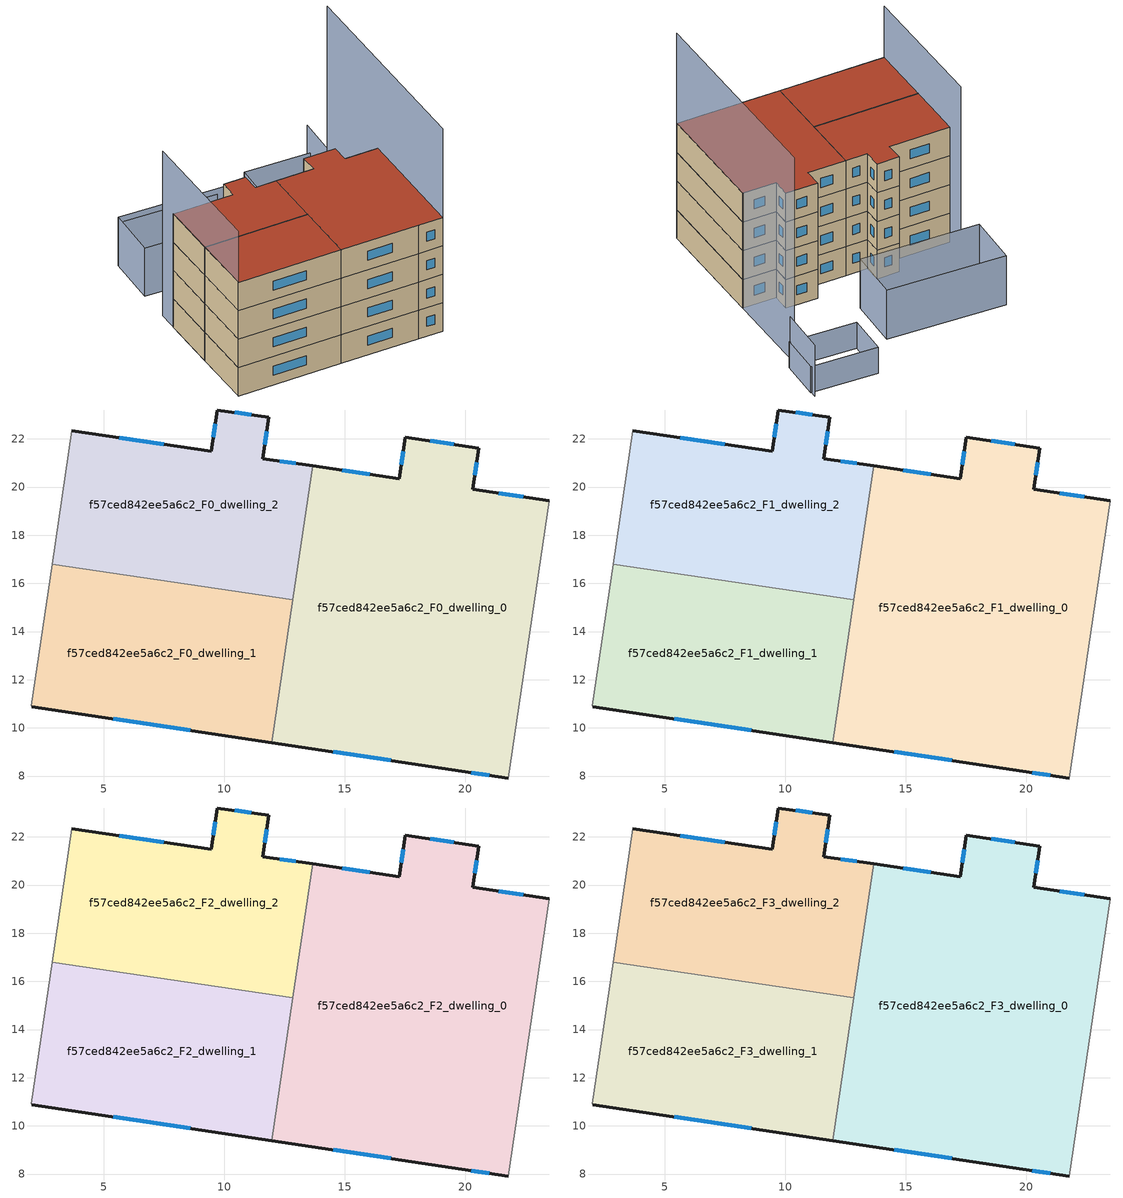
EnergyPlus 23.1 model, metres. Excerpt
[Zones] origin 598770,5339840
f57ced842ee5a6c2_F0_dwelling_0
 floor ground (EU_floor_Construction): 23.48,19.44 21.79,7.92 19.45,8.27 11.97,9.39 13.66,20.88 17.26,20.35 17.51,22.07 20.55,21.62 20.3,19.9 z0
 wall outside (EU_wall_Construction): 23.48,19.44 20.3,19.9 20.55,21.62 17.51,22.07 17.26,20.35 13.66,20.88 / 11.97,9.39 19.45,8.27 21.79,7.92 z0:3
 wall adiabatic (EU_wall_Construction): 21.79,7.92 23.48,19.44 z0:3
 wall to f57ced842ee5a6c2_F0_dwelling_1 (EU_wall_Construction): 12.84,15.32 11.97,9.39 z0:3
 wall to f57ced842ee5a6c2_F0_dwelling_2 (EU_wall_Construction): 13.66,20.88 12.84,15.32 z0:3
 window (EU_Window_Construction): 22.4,19.6 21.38,19.75 / 20.24,8.15 20.99,8.04 / 14.51,9.01 16.9,8.65 / 16.03,20.53 14.88,20.7 / 17.42,21.48 17.34,20.93 / 19.52,21.77 18.54,21.91 / 20.39,20.49 20.47,21.03 z1.02:1.98
f57ced842ee5a6c2_F0_dwelling_1
 floor ground (EU_floor_Construction): 12.84,15.32 11.97,9.39 1.99,10.89 1.98,10.92 2.85,16.79 z0
 wall outside (EU_wall_Construction): 1.99,10.89 11.97,9.39 z0:3
 wall adiabatic (EU_wall_Construction): 2.85,16.79 1.98,10.92 1.99,10.89 z0:3
 wall to f57ced842ee5a6c2_F0_dwelling_2 (EU_wall_Construction): 12.84,15.32 2.85,16.79 z0:3
 window (EU_Window_Construction): 5.39,10.38 8.57,9.9 z1.02:1.98
f57ced842ee5a6c2_F0_dwelling_2
 floor ground (EU_floor_Construction): 11.83,22.9 11.58,21.18 13.66,20.88 12.84,15.32 2.85,16.79 3.66,22.34 9.46,21.5 9.71,23.2 z0
 wall outside (EU_wall_Construction): 13.66,20.88 11.58,21.18 11.83,22.9 9.71,23.2 9.46,21.5 3.66,22.34 z0:3
 wall adiabatic (EU_wall_Construction): 3.66,22.34 2.85,16.79 z0:3
 window (EU_Window_Construction): 7.49,21.78 5.63,22.06 / 9.62,22.62 9.54,22.07 / 11.11,23 10.43,23.1 / 11.67,21.77 11.75,22.31 / 12.95,20.98 12.29,21.08 z1.02:1.98
f57ced842ee5a6c2_F1_dwelling_0
 floor to f57ced842ee5a6c2_F0_dwelling_0 (EU_floor_Construction): 23.48,19.44 21.79,7.92 19.45,8.27 11.97,9.39 13.66,20.88 17.26,20.35 17.51,22.07 20.55,21.62 20.3,19.9 z3
 wall outside (EU_wall_Construction): 23.48,19.44 20.3,19.9 20.55,21.62 17.51,22.07 17.26,20.35 13.66,20.88 / 11.97,9.39 19.45,8.27 21.79,7.92 z3:6
 wall adiabatic (EU_wall_Construction): 21.79,7.92 23.48,19.44 z3:6
 wall to f57ced842ee5a6c2_F1_dwelling_1 (EU_wall_Construction): 12.84,15.32 11.97,9.39 z3:6
 wall to f57ced842ee5a6c2_F1_dwelling_2 (EU_wall_Construction): 13.66,20.88 12.84,15.32 z3:6
 window (EU_Window_Construction): 22.4,19.6 21.38,19.75 / 20.24,8.15 20.99,8.04 / 14.51,9.01 16.9,8.65 / 16.03,20.53 14.88,20.7 / 17.42,21.48 17.34,20.93 / 19.52,21.77 18.54,21.91 / 20.39,20.49 20.47,21.03 z4.02:4.98
f57ced842ee5a6c2_F1_dwelling_1
 floor to f57ced842ee5a6c2_F0_dwelling_1 (EU_floor_Construction): 12.84,15.32 11.97,9.39 1.99,10.89 1.98,10.92 2.85,16.79 z3
 wall outside (EU_wall_Construction): 1.99,10.89 11.97,9.39 z3:6
 wall adiabatic (EU_wall_Construction): 2.85,16.79 1.98,10.92 1.99,10.89 z3:6
 wall to f57ced842ee5a6c2_F1_dwelling_2 (EU_wall_Construction): 12.84,15.32 2.85,16.79 z3:6
 window (EU_Window_Construction): 5.39,10.38 8.57,9.9 z4.02:4.98
f57ced842ee5a6c2_F1_dwelling_2
 floor to f57ced842ee5a6c2_F0_dwelling_2 (EU_floor_Construction): 11.83,22.9 11.58,21.18 13.66,20.88 12.84,15.32 2.85,16.79 3.66,22.34 9.46,21.5 9.71,23.2 z3
 wall outside (EU_wall_Construction): 13.66,20.88 11.58,21.18 11.83,22.9 9.71,23.2 9.46,21.5 3.66,22.34 z3:6
 wall adiabatic (EU_wall_Construction): 3.66,22.34 2.85,16.79 z3:6
 window (EU_Window_Construction): 7.49,21.78 5.63,22.06 / 9.62,22.62 9.54,22.07 / 11.11,23 10.43,23.1 / 11.67,21.77 11.75,22.31 / 12.95,20.98 12.29,21.08 z4.02:4.98
f57ced842ee5a6c2_F2_dwelling_0
 floor to f57ced842ee5a6c2_F1_dwelling_0 (EU_floor_Construction): 23.48,19.44 21.79,7.92 19.45,8.27 11.97,9.39 13.66,20.88 17.26,20.35 17.51,22.07 20.55,21.62 20.3,19.9 z6
 wall outside (EU_wall_Construction): 23.48,19.44 20.3,19.9 20.55,21.62 17.51,22.07 17.26,20.35 13.66,20.88 / 11.97,9.39 19.45,8.27 21.79,7.92 z6:9
 wall adiabatic (EU_wall_Construction): 21.79,7.92 23.48,19.44 z6:9
 wall to f57ced842ee5a6c2_F2_dwelling_1 (EU_wall_Construction): 12.84,15.32 11.97,9.39 z6:9
 wall to f57ced842ee5a6c2_F2_dwelling_2 (EU_wall_Construction): 13.66,20.88 12.84,15.32 z6:9
 window (EU_Window_Construction): 22.4,19.6 21.38,19.75 / 20.24,8.15 20.99,8.04 / 14.51,9.01 16.9,8.65 / 16.03,20.53 14.88,20.7 / 17.42,21.48 17.34,20.93 / 19.52,21.77 18.54,21.91 / 20.39,20.49 20.47,21.03 z7.02:7.98
f57ced842ee5a6c2_F2_dwelling_1
 floor to f57ced842ee5a6c2_F1_dwelling_1 (EU_floor_Construction): 12.84,15.32 11.97,9.39 1.99,10.89 1.98,10.92 2.85,16.79 z6
 wall outside (EU_wall_Construction): 1.99,10.89 11.97,9.39 z6:9
 wall adiabatic (EU_wall_Construction): 2.85,16.79 1.98,10.92 1.99,10.89 z6:9
 wall to f57ced842ee5a6c2_F2_dwelling_2 (EU_wall_Construction): 12.84,15.32 2.85,16.79 z6:9
 window (EU_Window_Construction): 5.39,10.38 8.57,9.9 z7.02:7.98
f57ced842ee5a6c2_F2_dwelling_2
 floor to f57ced842ee5a6c2_F1_dwelling_2 (EU_floor_Construction): 11.83,22.9 11.58,21.18 13.66,20.88 12.84,15.32 2.85,16.79 3.66,22.34 9.46,21.5 9.71,23.2 z6
 wall outside (EU_wall_Construction): 13.66,20.88 11.58,21.18 11.83,22.9 9.71,23.2 9.46,21.5 3.66,22.34 z6:9
 wall adiabatic (EU_wall_Construction): 3.66,22.34 2.85,16.79 z6:9
 window (EU_Window_Construction): 7.49,21.78 5.63,22.06 / 9.62,22.62 9.54,22.07 / 11.11,23 10.43,23.1 / 11.67,21.77 11.75,22.31 / 12.95,20.98 12.29,21.08 z7.02:7.98
f57ced842ee5a6c2_F3_dwelling_0
 floor to f57ced842ee5a6c2_F2_dwelling_0 (EU_floor_Construction): 23.48,19.44 21.79,7.92 19.45,8.27 11.97,9.39 13.66,20.88 17.26,20.35 17.51,22.07 20.55,21.62 20.3,19.9 z9
 wall outside (EU_wall_Construction): 23.48,19.44 20.3,19.9 20.55,21.62 17.51,22.07 17.26,20.35 13.66,20.88 / 11.97,9.39 19.45,8.27 21.79,7.92 z9:12
 wall adiabatic (EU_wall_Construction): 21.79,7.92 23.48,19.44 z9:12
 wall to f57ced842ee5a6c2_F3_dwelling_1 (EU_wall_Construction): 12.84,15.32 11.97,9.39 z9:12
 wall to f57ced842ee5a6c2_F3_dwelling_2 (EU_wall_Construction): 13.66,20.88 12.84,15.32 z9:12
 window (EU_Window_Construction): 22.4,19.6 21.38,19.75 / 20.24,8.15 20.99,8.04 / 14.51,9.01 16.9,8.65 / 16.03,20.53 14.88,20.7 / 17.42,21.48 17.34,20.93 / 19.52,21.77 18.54,21.91 / 20.39,20.49 20.47,21.03 z10.02:10.98
 roof outside (EU_roof_Construction): 21.79,7.92 23.48,19.44 20.3,19.9 20.55,21.62 17.51,22.07 17.26,20.35 13.66,20.88 11.97,9.39 19.45,8.27 z12
f57ced842ee5a6c2_F3_dwelling_1
 floor to f57ced842ee5a6c2_F2_dwelling_1 (EU_floor_Construction): 12.84,15.32 11.97,9.39 1.99,10.89 1.98,10.92 2.85,16.79 z9
 wall outside (EU_wall_Construction): 1.99,10.89 11.97,9.39 z9:12
 wall adiabatic (EU_wall_Construction): 2.85,16.79 1.98,10.92 1.99,10.89 z9:12
 wall to f57ced842ee5a6c2_F3_dwelling_2 (EU_wall_Construction): 12.84,15.32 2.85,16.79 z9:12
 window (EU_Window_Construction): 5.39,10.38 8.57,9.9 z10.02:10.98
 roof outside (EU_roof_Construction): 11.97,9.39 12.84,15.32 2.85,16.79 1.98,10.92 1.99,10.89 z12
f57ced842ee5a6c2_F3_dwelling_2
 floor to f57ced842ee5a6c2_F2_dwelling_2 (EU_floor_Construction): 11.83,22.9 11.58,21.18 13.66,20.88 12.84,15.32 2.85,16.79 3.66,22.34 9.46,21.5 9.71,23.2 z9
 wall outside (EU_wall_Construction): 13.66,20.88 11.58,21.18 11.83,22.9 9.71,23.2 9.46,21.5 3.66,22.34 z9:12
 wall adiabatic (EU_wall_Construction): 3.66,22.34 2.85,16.79 z9:12
 window (EU_Window_Construction): 7.49,21.78 5.63,22.06 / 9.62,22.62 9.54,22.07 / 11.11,23 10.43,23.1 / 11.67,21.77 11.75,22.31 / 12.95,20.98 12.29,21.08 z10.02:10.98
 roof outside (EU_roof_Construction): 12.84,15.32 13.66,20.88 11.58,21.18 11.83,22.9 9.71,23.2 9.46,21.5 3.66,22.34 2.85,16.79 z12
shading: 21.79,7.92 24.78,28.34 z0:21.4; 3.94,24.23 2.01,10.92 z0:17.4; 15.52,25.39 4.41,27.46 / 4.41,27.46 5.34,32.45 / 5.34,32.45 16.45,30.39 / 16.45,30.39 15.52,25.39 z0:5.1; 25.47,28.71 26.32,33.26 z0:5.3; 20,33.86 26.31,32.69 / 26.31,32.69 25.56,28.69 / 25.56,28.69 19.25,29.86 / 19.25,29.86 20,33.86 z0:2.7; 14.71,30.71 5.79,32.37 z0:4.5
[Building]
EU S2 Campaign: North Axis=0; Terrain=City; Solar Distribution=FullExterior
[Site:Location]
Vienna: Latitude=48; Longitude=16.5; Time Zone=1; Elevation=183
[SizingPeriod:WeatherFileDays]
AnnualSizingPeriod: Begin Month=1; Begin Day of Month=1; End Month=12; End Day of Month=31; Day of Week for Start Day=Monday; Use Weather File Daylight Saving Period=No; Use Weather File Rain and Snow Indicators=No
[MATERIAL]
EU_InternalMass_Material: Roughness=MediumRough; Thickness=0.1; Conductivity=1; Density=1800; Specific Heat=900; Thermal Absorptance=0.9; Solar Absorptance=0.7; Visible Absorptance=0.7
[MATERIAL:NOMASS] Roughness=MediumRough; Thermal Absorptance=0.9; Solar Absorptance=0.7; Visible Absorptance=0.7
Name | Thermal Resistance
EU_wall_NoMass | 0.942466
EU_roof_NoMass | 0.551687
EU_floor_NoMass | 0.66527
[WINDOWMATERIAL:SIMPLEGLAZINGSYSTEM]
EU_Window_SimpleGlazing: UFactor=2.03367; Solar Heat Gain Coefficient=0.65; Visible Transmittance=0.65
[CONSTRUCTION]
EU_wall_Construction: EU_wall_NoMass
EU_roof_Construction: EU_roof_NoMass
EU_floor_Construction: EU_floor_NoMass
EU_Window_Construction: EU_Window_SimpleGlazing
EU_InternalMass_Construction: EU_InternalMass_Material
[ZONE] Type=1; Multiplier=1; Ceiling Height=autocalculate; Floor Area=autocalculate; Part of Total Floor Area=Yes
Name | Volume
f57ced842ee5a6c2_F0_dwelling_0; f57ced842ee5a6c2_F1_dwelling_0; f57ced842ee5a6c2_F2_dwelling_0; f57ced842ee5a6c2_F3_dwelling_0 | 362.481
f57ced842ee5a6c2_F0_dwelling_1 | 181.229
f57ced842ee5a6c2_F1_dwelling_1; f57ced842ee5a6c2_F2_dwelling_1; f57ced842ee5a6c2_F3_dwelling_1 | 181.23
f57ced842ee5a6c2_F0_dwelling_2 | 181.255
f57ced842ee5a6c2_F1_dwelling_2; f57ced842ee5a6c2_F2_dwelling_2; f57ced842ee5a6c2_F3_dwelling_2 | 181.256
[INTERNALMASS] Construction=EU_InternalMass_Construction
Name | Zone or ZoneList | Surface Area
f57ced842ee5a6c2_F0_dwelling_0_EU_InternalMass | f57ced842ee5a6c2_F0_dwelling_0 | 120.827
f57ced842ee5a6c2_F0_dwelling_1_EU_InternalMass | f57ced842ee5a6c2_F0_dwelling_1 | 60.4097
f57ced842ee5a6c2_F0_dwelling_2_EU_InternalMass | f57ced842ee5a6c2_F0_dwelling_2 | 60.4185
f57ced842ee5a6c2_F1_dwelling_0_EU_InternalMass | f57ced842ee5a6c2_F1_dwelling_0 | 120.827
f57ced842ee5a6c2_F1_dwelling_1_EU_InternalMass | f57ced842ee5a6c2_F1_dwelling_1 | 60.4097
f57ced842ee5a6c2_F1_dwelling_2_EU_InternalMass | f57ced842ee5a6c2_F1_dwelling_2 | 60.4185
f57ced842ee5a6c2_F2_dwelling_0_EU_InternalMass | f57ced842ee5a6c2_F2_dwelling_0 | 120.827
f57ced842ee5a6c2_F2_dwelling_1_EU_InternalMass | f57ced842ee5a6c2_F2_dwelling_1 | 60.4097
f57ced842ee5a6c2_F2_dwelling_2_EU_InternalMass | f57ced842ee5a6c2_F2_dwelling_2 | 60.4185
f57ced842ee5a6c2_F3_dwelling_0_EU_InternalMass | f57ced842ee5a6c2_F3_dwelling_0 | 120.827
f57ced842ee5a6c2_F3_dwelling_1_EU_InternalMass | f57ced842ee5a6c2_F3_dwelling_1 | 60.4097
f57ced842ee5a6c2_F3_dwelling_2_EU_InternalMass | f57ced842ee5a6c2_F3_dwelling_2 | 60.4185
[OTHEREQUIPMENT] Fuel Type=Electricity; Design Level Calculation Method=Watts/Area; Power per Zone Floor Area=1; Fraction Latent=0; Fraction Radiant=0; Fraction Lost=0; Carbon Dioxide Generation Rate=0; EndUse Subcategory=EU_Step8_InternalGains
Name | Zone or ZoneList or Space or SpaceList | Schedule
EU_Step8_InternalGain_f57ced842ee5a6c2_F0_dwelling_0_f000 | f57ced842ee5a6c2_F0_dwelling_0 | EU_Step8_GainSchedule_f57ced842ee5a6c2_F0_dwelling_0_f000
EU_Step8_InternalGain_f57ced842ee5a6c2_F0_dwelling_1_f000 | f57ced842ee5a6c2_F0_dwelling_1 | EU_Step8_GainSchedule_f57ced842ee5a6c2_F0_dwelling_1_f000
EU_Step8_InternalGain_f57ced842ee5a6c2_F0_dwelling_2_f000 | f57ced842ee5a6c2_F0_dwelling_2 | EU_Step8_GainSchedule_f57ced842ee5a6c2_F0_dwelling_2_f000
EU_Step8_InternalGain_f57ced842ee5a6c2_F1_dwelling_0_f000 | f57ced842ee5a6c2_F1_dwelling_0 | EU_Step8_GainSchedule_f57ced842ee5a6c2_F1_dwelling_0_f000
EU_Step8_InternalGain_f57ced842ee5a6c2_F1_dwelling_1_f000 | f57ced842ee5a6c2_F1_dwelling_1 | EU_Step8_GainSchedule_f57ced842ee5a6c2_F1_dwelling_1_f000
EU_Step8_InternalGain_f57ced842ee5a6c2_F1_dwelling_2_f000 | f57ced842ee5a6c2_F1_dwelling_2 | EU_Step8_GainSchedule_f57ced842ee5a6c2_F1_dwelling_2_f000
EU_Step8_InternalGain_f57ced842ee5a6c2_F2_dwelling_0_f000 | f57ced842ee5a6c2_F2_dwelling_0 | EU_Step8_GainSchedule_f57ced842ee5a6c2_F2_dwelling_0_f000
EU_Step8_InternalGain_f57ced842ee5a6c2_F2_dwelling_1_f000 | f57ced842ee5a6c2_F2_dwelling_1 | EU_Step8_GainSchedule_f57ced842ee5a6c2_F2_dwelling_1_f000
EU_Step8_InternalGain_f57ced842ee5a6c2_F2_dwelling_2_f000 | f57ced842ee5a6c2_F2_dwelling_2 | EU_Step8_GainSchedule_f57ced842ee5a6c2_F2_dwelling_2_f000
EU_Step8_InternalGain_f57ced842ee5a6c2_F3_dwelling_0_f000 | f57ced842ee5a6c2_F3_dwelling_0 | EU_Step8_GainSchedule_f57ced842ee5a6c2_F3_dwelling_0_f000
EU_Step8_InternalGain_f57ced842ee5a6c2_F3_dwelling_1_f000 | f57ced842ee5a6c2_F3_dwelling_1 | EU_Step8_GainSchedule_f57ced842ee5a6c2_F3_dwelling_1_f000
EU_Step8_InternalGain_f57ced842ee5a6c2_F3_dwelling_2_f000 | f57ced842ee5a6c2_F3_dwelling_2 | EU_Step8_GainSchedule_f57ced842ee5a6c2_F3_dwelling_2_f000
[ZONEVENTILATION:DESIGNFLOWRATE] Schedule=EU_AlwaysOn; Design Flow Rate Calculation Method=AirChanges/Hour; Air Changes per Hour=0.530523; Ventilation Type=Natural; Fan Pressure Rise=0; Fan Total Efficiency=1; Constant Term Coefficient=1; Temperature Term Coefficient=0; Velocity Term Coefficient=0; Velocity Squared Term Coefficient=0; Minimum Indoor Temperature=-100; Maximum Indoor Temperature=100; Delta Temperature=-100; Minimum Outdoor Temperature=-100; Maximum Outdoor Temperature=100; Maximum Wind Speed=40
Name | Zone or ZoneList or Space or SpaceList
EU_ConstantAir_f57ced842ee5a6c2_F0_dwelling_0 | f57ced842ee5a6c2_F0_dwelling_0
EU_ConstantAir_f57ced842ee5a6c2_F0_dwelling_1 | f57ced842ee5a6c2_F0_dwelling_1
EU_ConstantAir_f57ced842ee5a6c2_F0_dwelling_2 | f57ced842ee5a6c2_F0_dwelling_2
EU_ConstantAir_f57ced842ee5a6c2_F1_dwelling_0 | f57ced842ee5a6c2_F1_dwelling_0
EU_ConstantAir_f57ced842ee5a6c2_F1_dwelling_1 | f57ced842ee5a6c2_F1_dwelling_1
EU_ConstantAir_f57ced842ee5a6c2_F1_dwelling_2 | f57ced842ee5a6c2_F1_dwelling_2
EU_ConstantAir_f57ced842ee5a6c2_F2_dwelling_0 | f57ced842ee5a6c2_F2_dwelling_0
EU_ConstantAir_f57ced842ee5a6c2_F2_dwelling_1 | f57ced842ee5a6c2_F2_dwelling_1
EU_ConstantAir_f57ced842ee5a6c2_F2_dwelling_2 | f57ced842ee5a6c2_F2_dwelling_2
EU_ConstantAir_f57ced842ee5a6c2_F3_dwelling_0 | f57ced842ee5a6c2_F3_dwelling_0
EU_ConstantAir_f57ced842ee5a6c2_F3_dwelling_1 | f57ced842ee5a6c2_F3_dwelling_1
EU_ConstantAir_f57ced842ee5a6c2_F3_dwelling_2 | f57ced842ee5a6c2_F3_dwelling_2
[HVACTEMPLATE:THERMOSTAT] Constant Heating Setpoint=20; Constant Cooling Setpoint=50
EU_HeatOnly_f57ced842ee5a6c2_F0_dwelling_0; EU_HeatOnly_f57ced842ee5a6c2_F0_dwelling_1; EU_HeatOnly_f57ced842ee5a6c2_F0_dwelling_2; EU_HeatOnly_f57ced842ee5a6c2_F1_dwelling_0; EU_HeatOnly_f57ced842ee5a6c2_F1_dwelling_1; EU_HeatOnly_f57ced842ee5a6c2_F1_dwelling_2; EU_HeatOnly_f57ced842ee5a6c2_F2_dwelling_0; EU_HeatOnly_f57ced842ee5a6c2_F2_dwelling_1; EU_HeatOnly_f57ced842ee5a6c2_F2_dwelling_2; EU_HeatOnly_f57ced842ee5a6c2_F3_dwelling_0; EU_HeatOnly_f57ced842ee5a6c2_F3_dwelling_1; EU_HeatOnly_f57ced842ee5a6c2_F3_dwelling_2
[HVACTEMPLATE:ZONE:IDEALLOADSAIRSYSTEM] System Availability Schedule=EU_AlwaysOn; Maximum Heating Supply Air Temperature=50; Minimum Cooling Supply Air Temperature=13; Maximum Heating Supply Air Humidity Ratio=0.0156; Minimum Cooling Supply Air Humidity Ratio=0.0077; Heating Limit=NoLimit; Cooling Limit=NoLimit; Heating Availability Schedule=EU_AlwaysOn; Cooling Availability Schedule=EU_CoolingOff; Dehumidification Control Type=ConstantSensibleHeatRatio; Cooling Sensible Heat Ratio=0.7; Dehumidification Setpoint=60; Humidification Control Type=None; Humidification Setpoint=30; Outdoor Air Method=None; Outdoor Air Flow Rate per Person=0.00944; Outdoor Air Flow Rate per Zone Floor Area=0; Outdoor Air Flow Rate per Zone=0; Demand Controlled Ventilation Type=None; Outdoor Air Economizer Type=NoEconomizer; Heat Recovery Type=None; Sensible Heat Recovery Effectiveness=0.7; Latent Heat Recovery Effectiveness=0.65
Name | Template Thermostat
f57ced842ee5a6c2_F0_dwelling_0 | EU_HeatOnly_f57ced842ee5a6c2_F0_dwelling_0
f57ced842ee5a6c2_F0_dwelling_1 | EU_HeatOnly_f57ced842ee5a6c2_F0_dwelling_1
f57ced842ee5a6c2_F0_dwelling_2 | EU_HeatOnly_f57ced842ee5a6c2_F0_dwelling_2
f57ced842ee5a6c2_F1_dwelling_0 | EU_HeatOnly_f57ced842ee5a6c2_F1_dwelling_0
f57ced842ee5a6c2_F1_dwelling_1 | EU_HeatOnly_f57ced842ee5a6c2_F1_dwelling_1
f57ced842ee5a6c2_F1_dwelling_2 | EU_HeatOnly_f57ced842ee5a6c2_F1_dwelling_2
f57ced842ee5a6c2_F2_dwelling_0 | EU_HeatOnly_f57ced842ee5a6c2_F2_dwelling_0
f57ced842ee5a6c2_F2_dwelling_1 | EU_HeatOnly_f57ced842ee5a6c2_F2_dwelling_1
f57ced842ee5a6c2_F2_dwelling_2 | EU_HeatOnly_f57ced842ee5a6c2_F2_dwelling_2
f57ced842ee5a6c2_F3_dwelling_0 | EU_HeatOnly_f57ced842ee5a6c2_F3_dwelling_0
f57ced842ee5a6c2_F3_dwelling_1 | EU_HeatOnly_f57ced842ee5a6c2_F3_dwelling_1
f57ced842ee5a6c2_F3_dwelling_2 | EU_HeatOnly_f57ced842ee5a6c2_F3_dwelling_2
[SIZING:ZONE] Zone Cooling Design Supply Air Temperature Input Method=SupplyAirTemperature; Zone Cooling Design Supply Air Temperature=13; Zone Heating Design Supply Air Temperature Input Method=SupplyAirTemperature; Zone Heating Design Supply Air Temperature=50; Zone Cooling Design Supply Air Humidity Ratio=0.008; Zone Heating Design Supply Air Humidity Ratio=0.008; Cooling Design Air Flow Method=DesignDay; Cooling Design Air Flow Rate=0; Cooling Minimum Air Flow per Zone Floor Area=0.000762; Cooling Minimum Air Flow=0; Cooling Minimum Air Flow Fraction=0.2; Heating Design Air Flow Method=DesignDay; Heating Design Air Flow Rate=0; Heating Maximum Air Flow per Zone Floor Area=0.002032; Heating Maximum Air Flow=0.141576; Heating Maximum Air Flow Fraction=0.3; Account for Dedicated Outdoor Air System=No; Dedicated Outdoor Air System Control Strategy=NeutralSupplyAir; Dedicated Outdoor Air Low Setpoint Temperature for Design=autosize; Dedicated Outdoor Air High Setpoint Temperature for Design=autosize; Zone Load Sizing Method=Sensible Load Only No Latent Load; Zone Latent Cooling Design Supply Air Humidity Ratio Input Method=HumidityRatioDifference; Zone Cooling Design Supply Air Humidity Ratio Difference=0.005; Zone Latent Heating Design Supply Air Humidity Ratio Input Method=HumidityRatioDifference; Zone Humidification Design Supply Air Humidity Ratio Difference=0.005
f57ced842ee5a6c2_F0_dwelling_0; f57ced842ee5a6c2_F0_dwelling_1; f57ced842ee5a6c2_F0_dwelling_2; f57ced842ee5a6c2_F1_dwelling_0; f57ced842ee5a6c2_F1_dwelling_1; f57ced842ee5a6c2_F1_dwelling_2; f57ced842ee5a6c2_F2_dwelling_0; f57ced842ee5a6c2_F2_dwelling_1; f57ced842ee5a6c2_F2_dwelling_2; f57ced842ee5a6c2_F3_dwelling_0; f57ced842ee5a6c2_F3_dwelling_1; f57ced842ee5a6c2_F3_dwelling_2
[SCHEDULE:CONSTANT]
Name | Hourly Value
EU_AlwaysOn | 1
EU_CoolingOff | 0
[SCHEDULE:FILE] Column Number=1; Rows to Skip at Top=0; Number of Hours of Data=8760; Column Separator=Comma; Interpolate to Timestep=No; Minutes per Item=60; Adjust Schedule for Daylight Savings=Yes
Name | File
EU_Step8_GainSchedule_f57ced842ee5a6c2_F0_dwelling_0_f000 | ../../schedules/f57ced842ee5a6c2/f57ced842ee5a6c2_F0_dwelling_0_f000_gain.csv
EU_Step8_GainSchedule_f57ced842ee5a6c2_F0_dwelling_1_f000 | ../../schedules/f57ced842ee5a6c2/f57ced842ee5a6c2_F0_dwelling_1_f000_gain.csv
EU_Step8_GainSchedule_f57ced842ee5a6c2_F0_dwelling_2_f000 | ../../schedules/f57ced842ee5a6c2/f57ced842ee5a6c2_F0_dwelling_2_f000_gain.csv
EU_Step8_GainSchedule_f57ced842ee5a6c2_F1_dwelling_0_f000 | ../../schedules/f57ced842ee5a6c2/f57ced842ee5a6c2_F1_dwelling_0_f000_gain.csv
EU_Step8_GainSchedule_f57ced842ee5a6c2_F1_dwelling_1_f000 | ../../schedules/f57ced842ee5a6c2/f57ced842ee5a6c2_F1_dwelling_1_f000_gain.csv
EU_Step8_GainSchedule_f57ced842ee5a6c2_F1_dwelling_2_f000 | ../../schedules/f57ced842ee5a6c2/f57ced842ee5a6c2_F1_dwelling_2_f000_gain.csv
EU_Step8_GainSchedule_f57ced842ee5a6c2_F2_dwelling_0_f000 | ../../schedules/f57ced842ee5a6c2/f57ced842ee5a6c2_F2_dwelling_0_f000_gain.csv
EU_Step8_GainSchedule_f57ced842ee5a6c2_F2_dwelling_1_f000 | ../../schedules/f57ced842ee5a6c2/f57ced842ee5a6c2_F2_dwelling_1_f000_gain.csv
EU_Step8_GainSchedule_f57ced842ee5a6c2_F2_dwelling_2_f000 | ../../schedules/f57ced842ee5a6c2/f57ced842ee5a6c2_F2_dwelling_2_f000_gain.csv
EU_Step8_GainSchedule_f57ced842ee5a6c2_F3_dwelling_0_f000 | ../../schedules/f57ced842ee5a6c2/f57ced842ee5a6c2_F3_dwelling_0_f000_gain.csv
EU_Step8_GainSchedule_f57ced842ee5a6c2_F3_dwelling_1_f000 | ../../schedules/f57ced842ee5a6c2/f57ced842ee5a6c2_F3_dwelling_1_f000_gain.csv
EU_Step8_GainSchedule_f57ced842ee5a6c2_F3_dwelling_2_f000 | ../../schedules/f57ced842ee5a6c2/f57ced842ee5a6c2_F3_dwelling_2_f000_gain.csv
